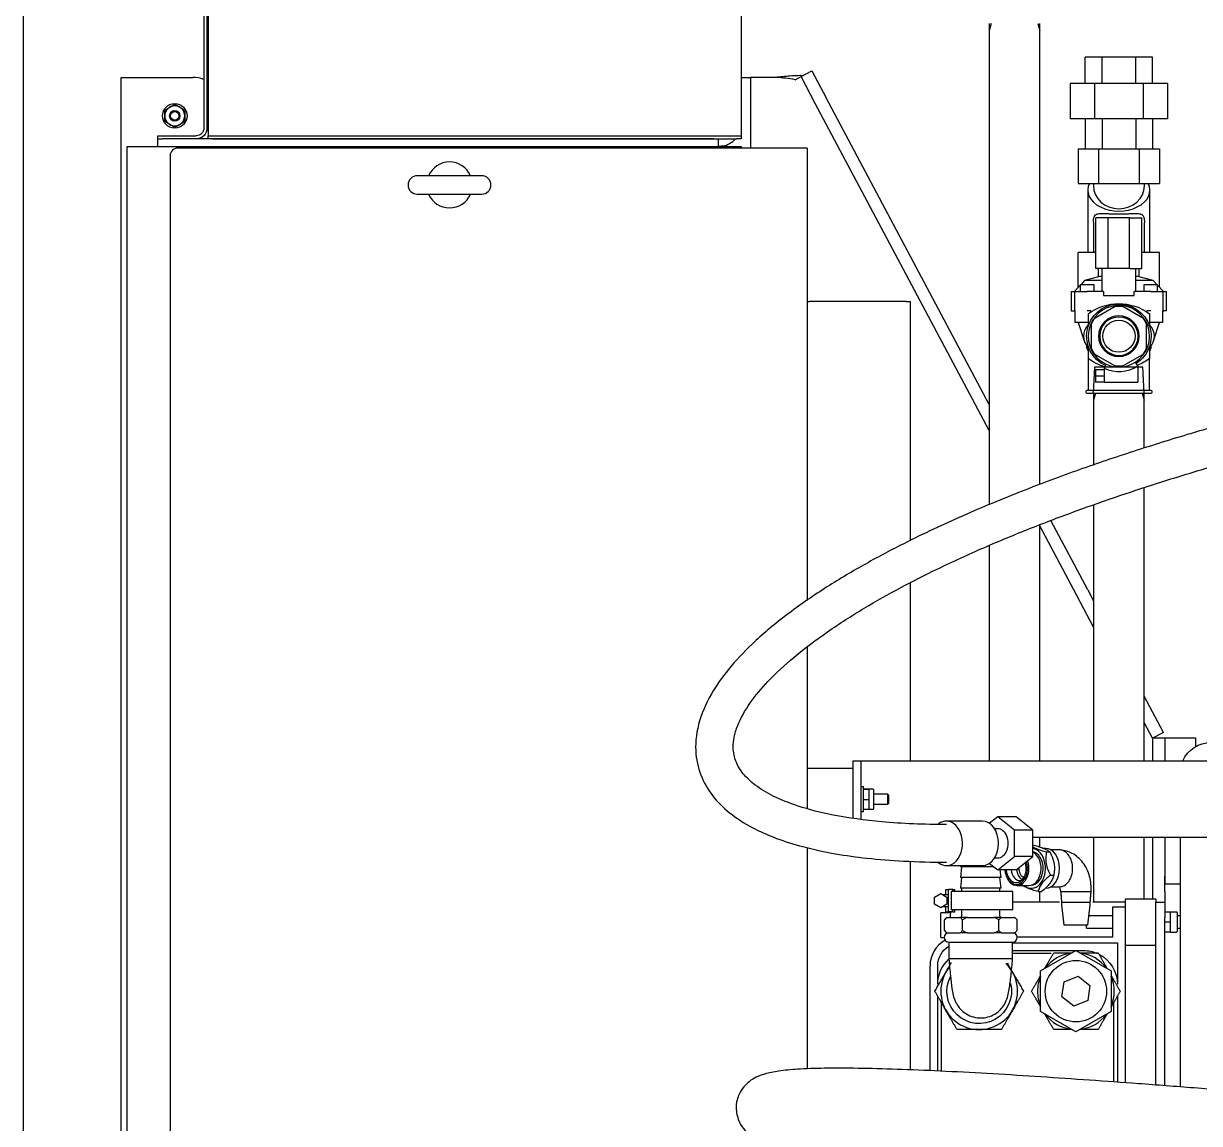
# Model space of a CAD drawing. Header units: millimetres. Extents: x 10462777 to 22643323, y 453826 to 1389191.
# Drawn here: x 11266019 to 11266761, y 578125 to 578819 of the extents above; entities that cross this region are included whole.
import ezdxf

# ---------------------------------------------------------------- set-up
doc = ezdxf.new("R2010")
doc.units = ezdxf.units.MM
doc.header["$LTSCALE"] = 200
doc.header["$MEASUREMENT"] = 0
doc.linetypes.add('CENTER', pattern=[2, 1.25, -0.25, 0.25, -0.25])
doc.linetypes.add('PHANTOM', pattern=[2.5, 1.25, -0.25, 0.25, -0.25, 0.25, -0.25])
doc.layers.add('1', color=1, linetype='CENTER')
doc.layers.add('11', color=6, linetype='PHANTOM')

msp = doc.modelspace()

# ---------------------------------------------------------------- linework, layer by layer
at = {"layer": '1', "color": 251, "linetype": 'Continuous'}
msp.add_line((11266018.88523, 576799.69805), (11266018.88523, 579232.32846), dxfattribs=at)
at = {"layer": '1', "color": 252, "linetype": 'Continuous'}
for p, q in [((11266132.67232, 578857.54817), (11266132.67232, 578752.96089)), ((11266134.60912, 578857.54817), (11266134.60912, 578752.96089)), ((11266135.29388, 578857.54817), (11266135.29388, 578752.96089)), ((11266471.61258, 578857.54817), (11266471.61258, 578752.96089)), ((11266628.0093, 578818.89842), (11266628.0093, 578515.37363)), ((11266629.31204, 578818.89839), (11266628.0093, 578814.38555)), ((11266658.66378, 578818.89839), (11266659.96652, 578814.38555)), ((11266659.96652, 578528.16333), (11266659.96652, 578818.89842)), ((11266509.33571, 578785.43885), (11266516.17644, 578789.07529)), ((11266516.17644, 578789.07529), (11266525.19531, 578772.10934)), ((11266080.37868, 577245.16094), (11266080.37868, 578784.91812)), ((11266080.37868, 578784.91812), (11266086.18908, 578784.91812)), ((11266086.18908, 578784.91812), (11266125.61822, 578784.91812)), ((11266135.29512, 578784.91812), (11266134.6143, 578784.91812)), ((11266471.61258, 578784.91812), (11266477.42298, 578784.91812)), ((11266493.16163, 578784.91812), (11266477.41998, 578784.91812)), ((11266477.42298, 578784.91812), (11266477.42298, 578740.3614)), ((11266505.57896, 578783.44181), (11266509.33571, 578785.43885)), ((11266518.35459, 578768.4729), (11266509.33571, 578785.43885)), ((11266628.00825, 578578.70182), (11266525.19531, 578772.10934)), ((11266628.00797, 578562.1974), (11266518.35459, 578768.4729)), ((11266135.29388, 578752.96089), (11266135.29388, 578748.11889)), ((11266471.61258, 578752.96089), (11266471.61258, 578748.11889)), ((11266103.62029, 578746.18209), (11266103.62029, 578748.11889)), ((11266103.62029, 578748.11889), (11266106.5255, 578748.11889)), ((11266103.62029, 578741.34009), (11266103.62029, 578746.18209)), ((11266103.62029, 578746.18209), (11266106.5255, 578746.18209)), ((11266106.5255, 578748.11889), (11266127.83031, 578748.11889)), ((11266454.18136, 578746.18209), (11266106.5255, 578746.18209)), ((11266135.29388, 578746.18209), (11266135.29388, 578748.11889)), ((11266135.29388, 578748.11889), (11266138.19908, 578748.11889)), ((11266138.19908, 578748.11889), (11266468.70737, 578748.11889)), ((11266138.19908, 578746.18209), (11266468.70737, 578746.18209)), ((11266457.08657, 578746.18209), (11266457.08657, 578741.34009)), ((11266468.70737, 578748.11889), (11266471.61258, 578748.11889)), ((11266471.61258, 578746.18209), (11266468.70737, 578746.18209)), ((11266471.61258, 578748.11889), (11266471.61258, 578746.18209)), ((11266111.3675, 578735.52968), (11266111.3675, 577294.54938)), ((11266508.4118, 578740.37168), (11266116.2095, 578740.37168)), ((11266513.25381, 578740.37168), (11266508.4118, 578740.37168)), ((11266513.25381, 578740.37168), (11266513.25381, 578455.04415)), ((11266513.25381, 578643.53161), (11266514.70641, 578643.53161)), ((11266575.70707, 578643.53161), (11266514.70641, 578643.53161)), ((11266575.70707, 578643.53161), (11266578.12807, 578643.53161)), ((11266578.12807, 578643.53161), (11266578.12807, 578492.7531)), ((11266693.86055, 578585.91709), (11266694.72333, 578602.3799)), ((11266694.72333, 578602.3799), (11266724.95499, 578602.3799)), ((11266725.81777, 578585.91709), (11266724.95499, 578602.3799)), ((11266693.86055, 578585.91709), (11266725.81777, 578585.91709)), ((11266693.86055, 578585.9065), (11266693.86055, 578540.5112)), ((11266695.16482, 578585.90648), (11266693.86055, 578581.38833)), ((11266724.51349, 578585.90648), (11266725.81777, 578581.38833)), ((11266725.81777, 578551.17723), (11266725.81777, 578585.9065)), ((11266725.81777, 578353.97074), (11266725.81777, 578526.26587)), ((11266693.86055, 578515.3986), (11266693.86055, 578353.97074)), ((11266690.14964, 578461.80396), (11266666.92458, 578505.49399)), ((11266683.30891, 578458.16752), (11266659.9653, 578502.08058)), ((11266659.96652, 578353.96241), (11266659.96652, 578502.84495)), ((11266628.0093, 578489.77684), (11266628.0093, 578353.96241)), ((11266578.12807, 578465.73096), (11266578.12807, 578353.97056)), ((11266690.14964, 578461.80396), (11266692.49464, 578457.39265)), ((11266685.65391, 578453.75621), (11266683.30891, 578458.16752)), ((11266693.86115, 578438.31708), (11266685.65391, 578453.75621)), ((11266693.86073, 578454.8228), (11266692.49464, 578457.39265)), ((11266513.25381, 578425.6682), (11266513.25381, 578323.98569)), ((11266737.98379, 578371.82029), (11266725.81757, 578394.70689)), ((11266731.14307, 578368.18385), (11266725.81728, 578378.2025)), ((11266737.98379, 578371.82029), (11266731.14307, 578368.18385)), ((11266731.14398, 578368.18021), (11266731.14398, 578353.97667)), ((11266738.89118, 578368.18021), (11266731.14398, 578368.18021)), ((11266738.89118, 578368.51112), (11266758.2592, 578368.51112)), ((11266738.89118, 578368.18018), (11266738.89118, 578368.51112)), ((11266738.89118, 578368.18021), (11266738.89118, 578353.97667)), ((11266738.89118, 578363.66912), (11266738.89118, 578353.97921)), ((11266758.2592, 578368.51112), (11266758.2592, 578363.66912)), ((11266758.2592, 578363.66912), (11266758.2592, 578363.01061)), ((11266542.30583, 578353.97979), (11266547.14783, 578353.97979)), ((11266542.30583, 578317.79639), (11266542.30583, 578353.97979)), ((11266547.14783, 578353.97979), (11266551.98984, 578353.97979)), ((11266547.14783, 578353.97979), (11266547.14783, 578317.13223)), ((11266551.98984, 578353.97979), (11266777.62482, 578353.97979)), ((11266777.62482, 578305.55975), (11266655.61028, 578305.55975)), ((11266659.96652, 578299.63665), (11266659.96652, 578305.55297)), ((11266693.86055, 578305.55675), (11266693.86055, 578264.89073)), ((11266725.81777, 578266.81694), (11266725.81777, 578305.55675)), ((11266731.14398, 578305.55844), (11266731.14398, 578266.82568)), ((11266738.89118, 578305.56054), (11266738.89118, 578281.35506)), ((11266738.89118, 578305.55844), (11266738.89118, 578276.51116)), ((11266748.57519, 578305.55696), (11266748.57519, 578148.37923)), ((11266513.25381, 578299.27907), (11266513.25381, 578159.72063)), ((11266578.12807, 578290.67531), (11266578.12807, 578159.11175)), ((11266738.89118, 578276.51305), (11266738.89118, 578281.35506)), ((11266738.89118, 578276.51305), (11266748.57519, 578276.51305)), ((11266738.89118, 578271.67105), (11266738.89118, 578276.51305)), ((11266659.96652, 578264.90435), (11266659.96652, 578271.51671)), ((11266738.89118, 578271.67105), (11266738.89118, 578264.88922)), ((11266672.33094, 578264.89224), (11266643.02036, 578264.89224)), ((11266713.7111, 578264.89224), (11266693.44967, 578264.89224)), ((11266733.08078, 578264.89224), (11266738.89118, 578264.89224)), ((11266733.08078, 578255.20824), (11266733.08078, 578264.89224)), ((11266738.89118, 578264.89224), (11266738.89118, 578255.20824)), ((11266733.08078, 578149.56637), (11266733.08078, 578255.20824)), ((11266738.89118, 578149.12419), (11266738.89118, 578255.20824)), ((11266660.45072, 578221.58445), (11266682.72394, 578234.4439)), ((11266682.72394, 578234.4439), (11266704.99716, 578221.58445)), ((11266660.45072, 578195.86555), (11266660.45072, 578221.58445)), ((11266704.99716, 578221.58445), (11266704.99716, 578195.86555)), ((11266682.72394, 578183.0061), (11266660.45072, 578195.86555)), ((11266704.99716, 578195.86555), (11266682.72394, 578183.0061))]:
    msp.add_line(p, q, dxfattribs=at)
at = {"layer": '1', "color": 60, "linetype": 'Continuous'}
for p, q in [((11266688.59312, 578781.14668), (11266688.59312, 578797.60949)), ((11266699.21614, 578797.60949), (11266688.59312, 578797.60949)), ((11266720.46218, 578797.60949), (11266699.21614, 578797.60949)), ((11266699.21614, 578781.14668), (11266699.21614, 578797.60949)), ((11266720.46218, 578781.14668), (11266720.46218, 578797.60949)), ((11266731.0852, 578797.60949), (11266720.46218, 578797.60949)), ((11266731.0852, 578781.14668), (11266731.0852, 578797.60949)), ((11266679.08831, 578781.14668), (11266679.08831, 578758.87346)), ((11266694.46373, 578781.14668), (11266679.08831, 578781.14668)), ((11266694.46373, 578781.14668), (11266694.46373, 578758.87346)), ((11266725.21459, 578781.14668), (11266694.46373, 578781.14668)), ((11266740.59001, 578781.14668), (11266725.21459, 578781.14668)), ((11266725.21459, 578781.14668), (11266725.21459, 578758.87346)), ((11266740.59001, 578781.14668), (11266740.59001, 578758.87346)), ((11266694.46373, 578758.87346), (11266679.08831, 578758.87346)), ((11266688.59312, 578758.87346), (11266688.59312, 578739.89281)), ((11266725.21459, 578758.87346), (11266694.46373, 578758.87346)), ((11266699.21614, 578758.87346), (11266699.21614, 578739.89281)), ((11266720.46218, 578758.87346), (11266720.46218, 578739.89281)), ((11266740.59001, 578758.87346), (11266725.21459, 578758.87346)), ((11266731.0852, 578758.87346), (11266731.0852, 578739.89281)), ((11266695.31315, 578664.35755), (11266695.31315, 578696.31477)), ((11266703.06035, 578696.31477), (11266695.31315, 578696.31477)), ((11266703.06035, 578664.35755), (11266703.06035, 578696.31477)), ((11266716.61796, 578696.31477), (11266703.06035, 578696.31477)), ((11266716.61796, 578696.31477), (11266724.36517, 578696.31477)), ((11266716.61796, 578664.35755), (11266716.61796, 578696.31477)), ((11266724.36517, 578664.35755), (11266724.36517, 578696.31477)), ((11266703.06035, 578664.35755), (11266695.31315, 578664.35755)), ((11266699.18675, 578664.35755), (11266699.18675, 578649.85575)), ((11266716.61796, 578664.35755), (11266703.06035, 578664.35755)), ((11266716.61796, 578664.35755), (11266724.36517, 578664.35755)), ((11266720.49157, 578649.85575), (11266720.49157, 578664.35755)), ((11266685.43186, 578653.87959), (11266681.75554, 578649.85575)), ((11266685.43187, 578654.21355), (11266685.43187, 578649.85575)), ((11266689.78968, 578654.21355), (11266685.43187, 578654.21355)), ((11266688.16376, 578656.86974), (11266685.73695, 578654.21352)), ((11266697.83099, 578659.29074), (11266688.16376, 578656.86974)), ((11266699.1853, 578656.86974), (11266688.16376, 578656.86974)), ((11266694.14748, 578654.21355), (11266689.78968, 578654.21355)), ((11266694.14748, 578649.85575), (11266694.14748, 578654.21355)), ((11266699.18621, 578659.29074), (11266697.83099, 578659.29074)), ((11266721.84733, 578659.29074), (11266720.49211, 578659.29074)), ((11266731.51456, 578656.86974), (11266720.49302, 578656.86974)), ((11266731.51456, 578656.86974), (11266721.84733, 578659.29074)), ((11266725.53084, 578654.21355), (11266725.53084, 578649.85575)), ((11266729.88864, 578654.21355), (11266725.53084, 578654.21355)), ((11266734.24644, 578654.21355), (11266729.88864, 578654.21355)), ((11266733.94137, 578654.21352), (11266731.51456, 578656.86974)), ((11266734.24644, 578649.85575), (11266734.24644, 578654.21355)), ((11266737.92278, 578649.85575), (11266734.24646, 578653.87959)), ((11266679.81874, 578649.85575), (11266679.81874, 578637.84758)), ((11266679.81874, 578649.85575), (11266682.04247, 578649.85575)), ((11266682.04247, 578637.84758), (11266682.04247, 578649.85575)), ((11266682.04247, 578649.85575), (11266689.78968, 578649.85575)), ((11266700.1189, 578649.85575), (11266689.78968, 578649.85575)), ((11266700.1189, 578649.85575), (11266700.1189, 578647.50738)), ((11266700.1189, 578647.50738), (11266719.55941, 578647.50738)), ((11266729.88864, 578649.85575), (11266719.55941, 578649.85575)), ((11266719.55941, 578647.50738), (11266719.55941, 578649.85575)), ((11266729.88864, 578649.85575), (11266737.63585, 578649.85575)), ((11266737.63585, 578649.85575), (11266737.63585, 578637.84758)), ((11266737.63585, 578649.85575), (11266739.85958, 578649.85575)), ((11266739.85958, 578637.84758), (11266739.85958, 578649.85575)), ((11266679.81874, 578637.84758), (11266682.04247, 578637.84758)), ((11266681.75554, 578637.84758), (11266682.04251, 578636.96118)), ((11266682.04247, 578637.84758), (11266682.04247, 578630.48773)), ((11266692.12953, 578637.84758), (11266689.78968, 578637.84758)), ((11266692.12953, 578637.84758), (11266692.12953, 578637.01885)), ((11266727.54879, 578637.01885), (11266727.54879, 578637.84758)), ((11266729.88864, 578637.84758), (11266727.54879, 578637.84758)), ((11266737.63581, 578636.96118), (11266737.92278, 578637.84758)), ((11266737.63585, 578630.48773), (11266737.63585, 578637.84758)), ((11266739.85958, 578637.84758), (11266737.63585, 578637.84758)), ((11266690.47114, 578630.48773), (11266682.04247, 578630.48773)), ((11266684.13832, 578630.48765), (11266687.90837, 578618.84271)), ((11266690.47114, 578635.85018), (11266690.47114, 578627.94851)), ((11266729.20717, 578635.85018), (11266729.20717, 578627.94851)), ((11266737.63585, 578630.48773), (11266729.20717, 578630.48773)), ((11266731.76995, 578618.84271), (11266735.54, 578630.48765)), ((11266690.47114, 578615.54733), (11266690.47114, 578607.64565)), ((11266729.20717, 578615.54733), (11266729.20717, 578607.64565)), ((11266690.52015, 578607.60832), (11266690.52015, 578588.49296)), ((11266729.15817, 578588.49296), (11266729.15817, 578607.60832)), ((11266688.91023, 578586.88304), (11266688.91023, 578586.56106)), ((11266730.12412, 578587.52701), (11266689.55419, 578587.52701)), ((11266689.55419, 578585.91709), (11266730.12412, 578585.91709)), ((11266730.76809, 578586.56106), (11266730.76809, 578586.88304)), ((11266609.93331, 578287.92638), (11266609.85178, 578287.16546)), ((11266610.57808, 578287.16546), (11266609.85178, 578280.38666)), ((11266630.93079, 578287.16546), (11266609.85178, 578287.16546)), ((11266635.5144, 578280.38666), (11266634.99923, 578285.19495)), ((11266610.57808, 578280.38666), (11266609.85178, 578273.60785)), ((11266635.5144, 578280.38666), (11266609.85178, 578280.38666)), ((11266635.5144, 578273.60785), (11266634.7881, 578280.38666)), ((11266635.5144, 578273.60785), (11266609.85178, 578273.60785)), ((11266610.57808, 578273.60785), (11266610.57808, 578271.67081)), ((11266634.7881, 578271.67081), (11266634.7881, 578273.60785)), ((11266610.57808, 578260.05045), (11266610.57808, 578256.17664)), ((11266634.7881, 578256.17664), (11266634.7881, 578260.05045)), ((11266601.13742, 578255.20824), (11266599.75973, 578253.83054)), ((11266599.75973, 578246.90192), (11266599.75973, 578253.83054)), ((11266601.30412, 578255.20824), (11266609.67702, 578255.20824)), ((11266614.3102, 578255.20824), (11266609.67702, 578255.20824)), ((11266611.22141, 578246.90192), (11266611.22141, 578253.83054)), ((11266614.3102, 578255.20824), (11266631.05599, 578255.20824)), ((11266635.68917, 578255.20824), (11266631.05599, 578255.20824)), ((11266634.14477, 578246.90192), (11266634.14477, 578253.83054)), ((11266635.68917, 578255.20824), (11266644.06206, 578255.20824)), ((11266645.60646, 578253.83054), (11266644.22876, 578255.20824)), ((11266645.60646, 578246.90192), (11266645.60646, 578253.83054)), ((11266599.75973, 578246.90192), (11266601.13742, 578245.52423)), ((11266601.30412, 578245.52423), (11266609.67702, 578245.52423)), ((11266603.93595, 578245.52423), (11266607.04662, 578245.52423)), ((11266614.3102, 578245.52423), (11266609.67702, 578245.52423)), ((11266614.3102, 578245.52423), (11266631.05599, 578245.52423)), ((11266614.88775, 578245.52423), (11266631.05455, 578245.52423)), ((11266635.68917, 578245.52423), (11266631.05599, 578245.52423)), ((11266635.68917, 578245.52423), (11266644.06206, 578245.52423)), ((11266638.31957, 578245.52423), (11266641.43023, 578245.52423)), ((11266644.22876, 578245.52423), (11266644.06206, 578245.52423)), ((11266644.22876, 578245.52423), (11266645.60646, 578246.90192)), ((11266602.58878, 578239.71382), (11266602.58878, 578228.65742)), ((11266602.58878, 578239.71382), (11266642.77741, 578239.71382)), ((11266642.77741, 578228.65742), (11266642.77741, 578239.71382)), ((11266642.77741, 578229.06142), (11266602.58882, 578229.06142))]:
    msp.add_line(p, q, dxfattribs=at)
at = {"layer": '1', "color": 11, "linetype": 'Continuous'}
for p, q in [((11266084.25228, 577288.73897), (11266084.25228, 578741.34009)), ((11266084.25228, 578741.34009), (11266471.61258, 578741.34009)), ((11266471.61258, 578741.34009), (11266471.61258, 578740.36412))]:
    msp.add_line(p, q, dxfattribs=at)
at = {"layer": '1', "color": 252, "linetype": 'Continuous'}
for centre, radius, start, end in [((11266125.61822, 578765.5501), 19.36801, 68.64047721, 90), ((11266125.61822, 578765.5501), 19.36801, 60.02860644, 62.34117863), ((11266457.08657, 578755.8661), 14.52601, 281.53695899, 318.19021507), ((11266116.2095, 578735.52968), 4.842, 90, 180), ((11266612.99909, 578255.20824), 9.68401, 157.97533044, 180)]:
    msp.add_arc(centre, radius, start, end, dxfattribs=at)
at = {"layer": '1', "color": 252, "linetype": 'Continuous', "extrusion": (0, 0, -1)}
for centre, radius, start, end in [((-11266127.83031, 578752.96089), 6.77881, 180, 270), ((-11266127.83031, 578752.96089), 4.842, 180, 270), ((-11266767.9432, 578346.23791), 19.36801, 23.56170488, 90)]:
    msp.add_arc(centre, radius, start, end, dxfattribs=at)
at = {"layer": '1', "color": 60, "linetype": 'Continuous', "extrusion": (0, 0, -1)}
for centre, radius, start, end in [((-11266709.83916, 578610.12711), 32.19932, 53.02232742, 126.97767258), ((-11266709.83916, 578633.36873), 32.19932, 285.75941702, 306.97767258), ((-11266709.83916, 578633.36873), 32.19932, 233.02232742, 248.43969979), ((-11266689.55419, 578588.49296), 0.96595, 180, 270), ((-11266730.12412, 578588.49296), 0.96595, 270, 0), ((-11266609.60968, 578256.17664), 0.9684, 180, 270), ((-11266635.7565, 578256.17664), 0.9684, 270, 0)]:
    msp.add_arc(centre, radius, start, end, dxfattribs=at)
at = {"layer": '1', "color": 60, "linetype": 'Continuous'}
for centre, radius, start, end in [((11266689.55419, 578586.88304), 0.64397, 90, 180), ((11266689.55419, 578586.56106), 0.64397, 180, 270), ((11266730.12412, 578586.88304), 0.64397, 0, 90), ((11266730.12412, 578586.56106), 0.64397, 270, 0), ((11266602.58878, 578242.61903), 2.9052, 90, 270), ((11266642.77741, 578242.61903), 2.9052, 270, 90)]:
    msp.add_arc(centre, radius, start, end, dxfattribs=at)
for start_param, end_param in [(2.615712001, 3.667473306), (5.757304654, 6.80906596)]:
    msp.add_ellipse((11266709.83916, 578621.73334), major_axis=(22.39382, 0), ratio=0.638062424, start_param=start_param, end_param=end_param, dxfattribs=at)
at = {"layer": '1', "color": 252, "linetype": 'Continuous'}
for points, knots in [([(11266510.41608, 578786.01316), (11266509.2269, 578786.05411), (11266507.94812, 578786.04742), (11266505.24962, 578785.95913), (11266503.82996, 578785.87756), (11266500.89356, 578785.66281), (11266499.37687, 578785.52966), (11266496.29397, 578785.23703), (11266494.72783, 578785.07758), (11266493.16163, 578784.91812)], [0, 0, 0, 0, 0.25, 0.25, 0.5, 0.5, 0.75, 0.75, 1, 1, 1, 1]), ([(11266505.57896, 578783.44181), (11266503.8338, 578783.8603), (11266501.85304, 578784.15356), (11266497.63481, 578784.6036), (11266495.39855, 578784.76104), (11266493.16163, 578784.91812)], [0, 0, 0, 0, 0.5, 0.5, 1, 1, 1, 1]), ([(11266459.99177, 578741.63357), (11266459.80309, 578741.59506), (11266459.61672, 578741.56092), (11266459.24862, 578741.50068), (11266459.06491, 578741.47435), (11266458.71376, 578741.43043), (11266458.54669, 578741.41278), (11266458.22981, 578741.38427), (11266458.0795, 578741.37343), (11266457.80986, 578741.35748), (11266457.68866, 578741.35217), (11266457.47439, 578741.34487), (11266457.38362, 578741.34294), (11266457.23739, 578741.34068), (11266457.18098, 578741.34034), (11266457.10553, 578741.34005), (11266457.08646, 578741.34009), (11266457.08661, 578741.34009)], [0, 0, 0, 0, 0.125, 0.125, 0.25, 0.25, 0.375, 0.375, 0.5, 0.5, 0.625, 0.625, 0.75, 0.75, 0.875, 0.875, 1, 1, 1, 1])]:
    msp.add_open_spline(points, degree=3, knots=knots, dxfattribs=at)
at = {"layer": '1', "color": 60, "linetype": 'Continuous'}
for points in [[(11266601.30412, 578255.20824), (11266600.77479, 578254.79683), (11266600.26132, 578254.33214), (11266599.75973, 578253.83054)], [(11266611.22141, 578253.83054), (11266610.71633, 578254.33562), (11266610.20257, 578254.79977), (11266609.67702, 578255.20824)], [(11266614.3102, 578255.20824), (11266613.25761, 578254.79919), (11266612.23029, 578254.33498), (11266611.22141, 578253.83054)], [(11266635.68917, 578255.20824), (11266635.15984, 578254.79683), (11266634.64637, 578254.33214), (11266634.14477, 578253.83054)], [(11266645.60646, 578253.83054), (11266645.10137, 578254.33562), (11266644.58761, 578254.79977), (11266644.06206, 578255.20824)], [(11266599.75973, 578246.90192), (11266600.26481, 578246.39684), (11266600.77857, 578245.9327), (11266601.30412, 578245.52423)], [(11266609.67702, 578245.52423), (11266610.20635, 578245.93563), (11266610.71982, 578246.40033), (11266611.22141, 578246.90192)], [(11266631.05599, 578245.52423), (11266632.10858, 578245.93328), (11266633.13589, 578246.39748), (11266634.14477, 578246.90192)], [(11266634.14477, 578246.90192), (11266634.64986, 578246.39684), (11266635.16362, 578245.9327), (11266635.68917, 578245.52423)], [(11266644.06206, 578245.52423), (11266644.59139, 578245.93563), (11266645.10486, 578246.40033), (11266645.60646, 578246.90192)]]:
    msp.add_open_spline(points, degree=3, dxfattribs=at)
for points, knots in [([(11266634.14477, 578253.83054), (11266633.64087, 578254.08249), (11266633.12976, 578254.32556), (11266632.09896, 578254.78674), (11266631.57969, 578255.00472), (11266631.05599, 578255.20824)], [0, 0, 0, 0, 0.5, 0.5, 1, 1, 1, 1]), ([(11266611.22141, 578246.90192), (11266611.72531, 578246.64997), (11266612.23643, 578246.40691), (11266613.26723, 578245.94573), (11266613.7865, 578245.72774), (11266614.3102, 578245.52423)], [0, 0, 0, 0, 0.5, 0.5, 1, 1, 1, 1]), ([(11266602.58878, 578229.06142), (11266602.74706, 578227.21979), (11266603.06579, 578223.65656), (11266603.66375, 578217.12713), (11266604.51406, 578209.93149), (11266605.6246, 578203.73657), (11266609.00254, 578198.10359), (11266612.51109, 578194.81933), (11266616.89099, 578192.64375), (11266621.57528, 578191.73211), (11266626.19836, 578192.03388), (11266630.58369, 578193.55072), (11266634.36427, 578196.16873), (11266636.96557, 578199.15572), (11266639.55404, 578203.91522), (11266640.7044, 578209.49845), (11266641.68959, 578217.16894), (11266642.31096, 578223.80866), (11266642.62618, 578227.29548), (11266642.77741, 578229.06142)], [0, 0, 0, 0, 0.054338056, 0.107070913, 0.197948464, 0.303521507, 0.346695706, 0.394437987, 0.444355046, 0.490667808, 0.53498155, 0.580982331, 0.626866101, 0.671656533, 0.696126811, 0.800133725, 0.895257611, 0.947494479, 1, 1, 1, 1])]:
    msp.add_open_spline(points, degree=3, knots=knots, dxfattribs=at)
at = {"layer": '11', "color": 60, "linetype": 'Continuous'}
for p, q in [((11266107.9781, 578764.34229), (11266111.1254, 578766.15939)), ((11266107.9781, 578760.7081), (11266107.9781, 578764.34229)), ((11266111.1254, 578766.15939), (11266114.2727, 578767.97648)), ((11266114.2727, 578767.97648), (11266117.42001, 578766.15939)), ((11266117.42001, 578766.15939), (11266120.56731, 578764.34229)), ((11266120.56731, 578764.34229), (11266120.56731, 578760.7081)), ((11266107.9781, 578757.07391), (11266107.9781, 578760.7081)), ((11266111.1254, 578755.25681), (11266107.9781, 578757.07391)), ((11266120.56731, 578757.07391), (11266117.42001, 578755.25681)), ((11266120.56731, 578760.7081), (11266120.56731, 578757.07391)), ((11266114.2727, 578753.43972), (11266111.1254, 578755.25681)), ((11266117.42001, 578755.25681), (11266114.2727, 578753.43972)), ((11266684.12026, 578739.89281), (11266684.12026, 578718.10379)), ((11266684.12026, 578739.89281), (11266696.97971, 578739.89281)), ((11266696.97971, 578739.89281), (11266696.97971, 578718.10379)), ((11266696.97971, 578739.89281), (11266722.69861, 578739.89281)), ((11266722.69861, 578739.89281), (11266722.69861, 578718.10379)), ((11266722.69861, 578739.89281), (11266735.55806, 578739.89281)), ((11266735.55806, 578739.89281), (11266735.55806, 578718.10379)), ((11266307.95285, 578722.94047), (11266267.28002, 578722.94047)), ((11266684.12026, 578718.10379), (11266696.97971, 578718.10379)), ((11266690.26367, 578713.77114), (11266690.26367, 578674.52605)), ((11266693.73998, 578718.10379), (11266693.73998, 578716.61792)), ((11266696.97971, 578718.10379), (11266722.69861, 578718.10379)), ((11266722.69861, 578718.10379), (11266735.55806, 578718.10379)), ((11266725.93834, 578716.61792), (11266725.93834, 578718.10379)), ((11266729.41465, 578674.52605), (11266729.41465, 578713.77114)), ((11266267.28002, 578711.31966), (11266307.95285, 578711.31966)), ((11266693.73998, 578693.61687), (11266693.73998, 578674.52576)), ((11266725.93834, 578674.52576), (11266725.93834, 578693.33491)), ((11266684.12026, 578652.73674), (11266684.12026, 578674.52576)), ((11266695.31301, 578674.52576), (11266684.12026, 578674.52576)), ((11266735.55806, 578674.52576), (11266724.36531, 578674.52576)), ((11266735.55806, 578652.73674), (11266735.55806, 578674.52576)), ((11266696.97971, 578659.07769), (11266696.97971, 578664.35744)), ((11266722.69861, 578659.07769), (11266722.69861, 578664.35744)), ((11266684.3879, 578652.73674), (11266684.12026, 578652.73674)), ((11266735.55806, 578652.73674), (11266735.29042, 578652.73674)), ((11266707.4135, 578640.47529), (11266694.83361, 578633.21229)), ((11266724.84471, 578633.21229), (11266712.26482, 578640.47529)), ((11266692.40795, 578629.01092), (11266692.40795, 578614.48491)), ((11266727.27037, 578614.48491), (11266727.27037, 578629.01092)), ((11266689.50274, 578615.75081), (11266689.50274, 578614.93011)), ((11266730.17558, 578614.93011), (11266730.17558, 578615.75081)), ((11266694.83361, 578610.28355), (11266707.4135, 578603.02054)), ((11266712.26482, 578603.02054), (11266724.84471, 578610.28355)), ((11266700.5183, 578600.4431), (11266695.1921, 578600.4431)), ((11266695.1921, 578600.4431), (11266695.1921, 578596.5695)), ((11266701.73407, 578604.15737), (11266700.5183, 578601.51878)), ((11266700.5183, 578601.51878), (11266700.5183, 578597.60743)), ((11266721.82312, 578602.97344), (11266720.25999, 578605.42229)), ((11266721.82312, 578602.97344), (11266721.82312, 578596.5695)), ((11266700.5183, 578596.5695), (11266695.1921, 578596.5695)), ((11266695.1921, 578596.5695), (11266695.1921, 578592.69589)), ((11266700.5183, 578592.69589), (11266695.1921, 578592.69589)), ((11266700.5183, 578597.60743), (11266700.5183, 578596.5695)), ((11266700.5183, 578596.5695), (11266700.5183, 578594.6327)), ((11266700.5183, 578594.6327), (11266700.5183, 578592.69589)), ((11266700.5183, 578592.69589), (11266721.82312, 578592.69589)), ((11266721.82312, 578596.5695), (11266721.82312, 578592.69589)), ((11266542.30583, 578349.13778), (11266513.25381, 578349.13778)), ((11266548.69728, 578337.51698), (11266547.14783, 578337.51698)), ((11266548.69728, 578334.00706), (11266548.69728, 578337.51698)), ((11266552.28036, 578336.21102), (11266548.69728, 578336.21102)), ((11266552.28036, 578335.90669), (11266548.69728, 578335.90669)), ((11266548.69728, 578322.02256), (11266548.69728, 578334.00706)), ((11266552.28036, 578336.05885), (11266552.28036, 578336.21102)), ((11266554.79578, 578336.06437), (11266552.28036, 578336.06437)), ((11266552.28036, 578335.90669), (11266552.28036, 578336.05885)), ((11266552.28036, 578332.68607), (11266552.28036, 578335.90669)), ((11266555.24366, 578324.5884), (11266555.24366, 578335.61649)), ((11266552.28036, 578329.46544), (11266548.69728, 578329.46544)), ((11266552.28036, 578329.46544), (11266552.28036, 578332.68607)), ((11266552.28036, 578326.39698), (11266552.28036, 578329.46544)), ((11266552.28036, 578323.32852), (11266552.28036, 578326.39698)), ((11266564.09485, 578332.90081), (11266555.2434, 578332.90081)), ((11266555.2434, 578326.63873), (11266564.09485, 578326.63873)), ((11266564.57905, 578332.41661), (11266564.09485, 578332.90081)), ((11266564.09485, 578326.63873), (11266564.09485, 578332.90081)), ((11266564.09485, 578326.63873), (11266564.57905, 578327.12293)), ((11266564.57905, 578332.41661), (11266564.57905, 578327.12293)), ((11266547.14783, 578322.02256), (11266548.69728, 578322.02256)), ((11266552.28036, 578323.32852), (11266548.69728, 578323.32852)), ((11266552.28036, 578323.47517), (11266554.79578, 578323.47517)), ((11266555.24366, 578323.92305), (11266555.24366, 578324.5884)), ((11266633.4038, 578318.74135), (11266628.19077, 578314.58867)), ((11266645.08008, 578318.74135), (11266633.4038, 578318.74135)), ((11266643.93187, 578310.35475), (11266633.4038, 578318.74135)), ((11266655.60815, 578310.35475), (11266645.08008, 578318.74135)), ((11266623.72917, 578316.00997), (11266601.04383, 578316.00997)), ((11266633.4038, 578311.16796), (11266631.41778, 578311.16796)), ((11266655.60815, 578310.35475), (11266643.93187, 578310.35475)), ((11266643.93187, 578293.58156), (11266643.93187, 578310.35475)), ((11266655.60815, 578293.58156), (11266655.60815, 578310.35475)), ((11266655.60812, 578300.89111), (11266656.04478, 578300.89111)), ((11266663.55058, 578298.78627), (11266662.36202, 578298.78627)), ((11266663.55058, 578298.78627), (11266663.55048, 578298.78627)), ((11266664.19614, 578296.54038), (11266666.26624, 578296.54038)), ((11266672.64012, 578297.79608), (11266667.01121, 578297.79608)), ((11266628.19077, 578289.34764), (11266633.4038, 578285.19496)), ((11266631.41778, 578292.76835), (11266633.4038, 578292.76835)), ((11266633.4038, 578285.19496), (11266643.93187, 578293.58156)), ((11266655.60815, 578293.58156), (11266643.93187, 578293.58156)), ((11266645.08008, 578285.19496), (11266655.60815, 578293.58156)), ((11266601.04383, 578287.92635), (11266623.72917, 578287.92635)), ((11266645.08008, 578285.19496), (11266633.4038, 578285.19496)), ((11266666.64261, 578281.84633), (11266668.7127, 578281.84633)), ((11266645.51721, 578275.46733), (11266653.21066, 578275.46733)), ((11266653.21001, 578275.46733), (11266653.21066, 578275.46733)), ((11266667.01121, 578274.59804), (11266672.64012, 578274.59804)), ((11266593.63107, 578268.09707), (11266597.50467, 578270.3335)), ((11266593.63107, 578263.62422), (11266593.63107, 578268.09707)), ((11266597.50467, 578270.3335), (11266601.37828, 578268.09707)), ((11266598.5426, 578269.73425), (11266602.45396, 578269.73425)), ((11266600.40988, 578272.88155), (11266600.40988, 578269.73425)), ((11266600.40988, 578272.88155), (11266602.45396, 578272.88155)), ((11266601.37828, 578268.09707), (11266601.37828, 578263.62422)), ((11266602.45396, 578269.73425), (11266602.45396, 578272.88155)), ((11266605.09254, 578272.88155), (11266602.45396, 578272.88155)), ((11266602.45396, 578261.98704), (11266602.45396, 578269.73425)), ((11266604.21301, 578260.05024), (11266604.21301, 578271.67105)), ((11266643.01951, 578271.67105), (11266604.21301, 578271.67105)), ((11266605.09243, 578272.88155), (11266606.35746, 578272.88155)), ((11266605.09254, 578271.67105), (11266605.09254, 578272.88155)), ((11266606.35746, 578271.67105), (11266606.35746, 578272.88155)), ((11266643.01951, 578260.05024), (11266643.01951, 578271.67105)), ((11266658.86761, 578271.50301), (11266660.93771, 578271.50301)), ((11266597.50467, 578261.38779), (11266593.63107, 578263.62422)), ((11266601.37828, 578263.62422), (11266597.50467, 578261.38779)), ((11266602.45396, 578261.98704), (11266598.5426, 578261.98704)), ((11266600.40988, 578261.98704), (11266600.40988, 578258.83974)), ((11266602.45396, 578258.83974), (11266602.45396, 578261.98704)), ((11266643.01951, 578260.05024), (11266604.21301, 578260.05024)), ((11266605.09254, 578258.83974), (11266605.09254, 578260.05024)), ((11266606.35746, 578258.83974), (11266606.35746, 578260.05024)), ((11266673.70237, 578264.88159), (11266673.70237, 578263.26533)), ((11266673.70237, 578263.26533), (11266675.1356, 578250.36623)), ((11266690.31228, 578250.36623), (11266691.74551, 578263.26533)), ((11266691.74551, 578263.26533), (11266691.74551, 578264.88159)), ((11266603.761, 578258.11344), (11266597.50467, 578258.11344)), ((11266603.761, 578258.11344), (11266597.50467, 578258.11344)), ((11266597.50467, 578242.61903), (11266597.50467, 578258.11344)), ((11266597.50467, 578242.61903), (11266597.50467, 578258.11344)), ((11266600.40988, 578258.83974), (11266602.45396, 578258.83974)), ((11266605.09254, 578258.83974), (11266602.45396, 578258.83974)), ((11266605.09243, 578258.83974), (11266606.35746, 578258.83974)), ((11266742.47426, 578258.59764), (11266738.89118, 578258.59764)), ((11266742.47426, 578252.30303), (11266738.89118, 578252.30303)), ((11266746.1905, 578258.59764), (11266742.47426, 578258.59764)), ((11266742.47426, 578255.45034), (11266742.47426, 578258.59764)), ((11266742.47426, 578252.30303), (11266742.47426, 578255.45034)), ((11266742.47426, 578249.15573), (11266742.47426, 578252.30303)), ((11266746.63839, 578258.14975), (11266746.63839, 578246.45631)), ((11266690.31228, 578250.36623), (11266675.1356, 578250.36623)), ((11266742.47426, 578246.00843), (11266738.89118, 578246.00843)), ((11266742.47426, 578246.00843), (11266742.47426, 578249.15573)), ((11266742.47426, 578246.00843), (11266746.1905, 578246.00843)), ((11266597.50467, 578242.61903), (11266599.68373, 578242.61903)), ((11266597.50467, 578242.61903), (11266599.68357, 578242.61903)), ((11266673.90694, 578205.17507), (11266675.24111, 578214.58578)), ((11266675.24111, 578214.58578), (11266684.05811, 578218.13571)), ((11266684.05811, 578218.13571), (11266691.54093, 578212.27493)), ((11266691.54093, 578212.27493), (11266690.20677, 578202.86422)), ((11266681.38977, 578199.31429), (11266673.90694, 578205.17507)), ((11266690.20677, 578202.86422), (11266681.38977, 578199.31429))]:
    msp.add_line(p, q, dxfattribs=at)
at = {"layer": '11', "color": 252, "linetype": 'Continuous'}
for p, q in [((11266733.08078, 578266.82904), (11266713.71276, 578266.82904)), ((11266713.71276, 578266.82904), (11266713.71276, 578261.98704)), ((11266733.08078, 578266.82904), (11266733.08078, 578264.89171)), ((11266705.96556, 578243.10323), (11266705.96556, 578261.98704)), ((11266705.96556, 578261.98704), (11266713.71276, 578261.98704)), ((11266713.71276, 578261.98704), (11266713.71276, 578252.30303)), ((11266705.96556, 578256.17664), (11266690.9579, 578256.17664)), ((11266713.71276, 578252.30303), (11266713.71276, 578150.98215)), ((11266748.57519, 578256.17664), (11266746.63839, 578256.17664)), ((11266689.50274, 578248.42943), (11266689.50274, 578250.36601)), ((11266689.50274, 578248.42943), (11266705.96556, 578248.42943)), ((11266746.63839, 578248.42943), (11266748.57519, 578248.42943)), ((11266642.77823, 578239.22962), (11266708.87076, 578239.22962)), ((11266645.64327, 578243.10323), (11266705.96556, 578243.10323)), ((11266708.87076, 578239.22962), (11266708.87076, 578213.08196)), ((11266713.71276, 578237.77702), (11266733.08078, 578237.77702)), ((11266642.77845, 578234.38762), (11266682.62625, 578234.38762)), ((11266642.77845, 578232.69292), (11266667.04612, 578232.69292)), ((11266682.82066, 578234.38762), (11266687.56594, 578234.38762)), ((11266590.72587, 578158.58154), (11266590.72587, 578224.70361)), ((11266595.56787, 578213.08002), (11266595.56787, 578224.70361)), ((11266595.56787, 578158.37426), (11266595.56787, 578205.58561)), ((11266597.98887, 578158.27009), (11266597.98887, 578201.39414)), ((11266706.44976, 578201.39414), (11266706.44976, 578151.49163)), ((11266708.87076, 578205.58561), (11266708.87076, 578151.32197))]:
    msp.add_line(p, q, dxfattribs=at)
at = {"layer": '11', "color": 60, "linetype": 'Continuous'}
for centre, radius in [((11266114.2727, 578760.7081), 7.74721), ((11266114.2727, 578760.7081), 3.2184), ((11266114.2727, 578760.7081), 2.64684), ((11266709.83916, 578621.74792), 10.16821), ((11266682.72394, 578208.725), 19.36801)]:
    msp.add_circle(centre, radius, dxfattribs=at)
at = {"layer": '11', "color": 60, "linetype": 'Continuous', "extrusion": (0, 0, -1)}
for centre, radius in [((-11266114.2727, 578760.7081), 6.2946), ((-11266114.2727, 578760.7081), 3.13104), ((-11266709.83916, 578621.74792), 12.83131), ((-11266709.83916, 578621.74792), 12.10501)]:
    msp.add_circle(centre, radius, dxfattribs=at)
at = {"layer": '11', "color": 60, "linetype": 'Continuous'}
for centre, radius, start, end in [((11266287.61644, 578717.13007), 14.47571, 23.6699858, 156.33559318), ((11266267.28002, 578717.13007), 5.8104, 90, 270), ((11266307.95285, 578717.13007), 5.8104, 270, 90), ((11266287.61644, 578717.13007), 14.47571, 203.66436982, 336.3299772), ((11266709.83916, 578621.74792), 19.36801, 302.55054902, 245.26144899), ((11266709.83916, 578621.74792), 22.27322, 245.26144899, 302.55054902), ((11266709.83916, 578621.74792), 19.36801, 245.26144899, 302.55054902), ((11266554.79578, 578335.61649), 0.44789, 0, 90), ((11266554.79578, 578323.92305), 0.44789, 270, 0), ((11266746.1905, 578258.14975), 0.44789, 0, 90), ((11266746.1905, 578246.45631), 0.44789, 270, 0)]:
    msp.add_arc(centre, radius, start, end, dxfattribs=at)
at = {"layer": '11', "color": 60, "linetype": 'Continuous', "extrusion": (0, 0, -1)}
for radius, start, end in [(20.33642, 294.73855101, 237.44945098), (18.88381, 82.61986492, 97.38013508), (18.88381, 22.61986491, 37.38013503), (18.88381, 142.61986497, 157.38013509), (21.44883, 334.55351723, 341.46622187), (21.44883, 198.53377813, 205.44648277), (18.88381, 322.61986497, 337.38013509), (18.88381, 202.61986491, 217.38013503), (18.88381, 262.61986492, 277.38013508)]:
    msp.add_arc((-11266709.83916, 578621.74792), radius, start, end, dxfattribs=at)
at = {"layer": '11', "color": 252, "linetype": 'Continuous'}
for centre, radius, start, end in [((11266609.12548, 578224.70361), 18.39961, 118.70015014, 180), ((11266682.72394, 578208.725), 24.21002, 96.9299891, 143.07749963), ((11266682.72394, 578208.725), 24.21002, 36.92812995, 83.07564048), ((11266621.71469, 578208.725), 24.21002, 180, 46.05749571), ((11266621.71469, 578208.725), 24.21002, 140.65313183, 180), ((11266682.72394, 578208.725), 24.21002, 156.92625619, 180), ((11266682.72394, 578208.725), 24.21002, 336.92063286, 23.07937335), ((11266682.72394, 578208.725), 24.21002, 180, 203.07374381), ((11266682.72394, 578208.725), 24.21002, 216.92250657, 263.07001703), ((11266682.72394, 578208.725), 24.21002, 276.92436576, 323.07187625)]:
    msp.add_arc(centre, radius, start, end, dxfattribs=at)
at = {"layer": '11', "color": 252, "linetype": 'Continuous', "extrusion": (0, 0, -1)}
for centre, radius, start, end in [((-11266610.09388, 578224.70361), 14.52601, 0, 58.89093222), ((-11266687.56594, 578213.0828), 21.30482, 90, 113.97797117), ((-11266687.56594, 578213.0828), 21.30482, 118.19530305, 180), ((-11266616.87269, 578213.0828), 21.30482, 0, 47.8968756), ((-11266621.71469, 578208.725), 20.38484, 165.97687306, 26.84249476)]:
    msp.add_arc(centre, radius, start, end, dxfattribs=at)
at = {"layer": '11', "color": 60, "linetype": 'Continuous'}
for centre, major_axis, ratio, start_param, end_param in [((11266709.83916, 578713.77114), (-19.57549, 0), 0.669130606, 5.946062424, 9.761900844), ((11266709.83916, 578716.61792), (16.09918, 0), 0.900404044, 3.141618338, 6.283159588), ((11266601.04383, 578301.96816), (0, 14.04181), 0.724773359, 2.581308857, 6.283185307), ((11266601.04383, 578301.96816), (0, 14.04181), 0.724773359, 0, 0.502065741), ((11266623.72917, 578301.96816), (0, 14.04181), 0.724773359, 3.141592685, 6.283185307), ((11266633.4038, 578301.96816), (0, 9.19981), 0.724773359, 3.141592635, 6.283185307), ((11266654.64867, 578286.19706), (0, 12.58921), 0.707106781, 2.591235733, 6.175105274), ((11266653.21066, 578286.19706), (0, -10.72973), 0.707106781, 1.278443043, 2.820081331), ((11266654.64867, 578286.19706), (0, -10.48763), 0.707106781, 1.278443398, 3.011817175), ((11266663.55058, 578286.19706), (0, 12.58921), 0.707106781, 3.141603631, 6.283185307), ((11266645.06199, 578286.19706), (0, 8.9456), 0.707106781, 4.420036258, 5.126207644), ((11266645.06199, 578286.19706), (0, -10.08595), 0.707106781, 1.278442905, 1.995805732), ((11266645.51721, 578286.19706), (0, 10.72973), 0.707106781, 4.420036023, 5.172251199), ((11266645.51721, 578286.19706), (0, 10.72973), 0.707106781, 1.664368041, 4.420036023), ((11266645.06199, 578286.19706), (0, -10.08595), 0.707106781, 4.811753102, 6.283185307), ((11266645.06199, 578286.19706), (0, 8.9456), 0.707106781, 1.683119247, 4.420035153), ((11266647.39018, 578286.19706), (0, -7.74721), 0.707106781, 4.841991389, 6.283185307), ((11266645.06199, 578286.19706), (0, -10.08595), 0.707106781, 0, 1.278442891), ((11266650.88247, 578286.19706), (0, 7.74721), 0.707106781, 1.664564098, 2.757936618), ((11266650.88248, 578286.19706), (0, -5.8104), 0.707106781, 4.651532422, 6.056413981), ((11266653.21066, 578286.19706), (0, -10.72973), 0.707106781, 0, 1.278442774), ((11266654.64867, 578286.19706), (0, -10.48763), 0.707106781, 0.023376344, 1.278442455), ((11266647.39018, 578286.19706), (0, -7.74721), 0.707106781, 0, 0.180455768)]:
    msp.add_ellipse(centre, major_axis=major_axis, ratio=ratio, start_param=start_param, end_param=end_param, dxfattribs=at)
for points, knots in [([(11266693.73998, 578693.61734), (11266693.73998, 578693.74278), (11266693.74118, 578693.86712), (11266693.75122, 578694.36877), (11266693.77076, 578694.7337), (11266693.8392, 578695.43103), (11266693.88809, 578695.7634), (11266694.02298, 578696.38981), (11266694.1099, 578696.68533), (11266694.43176, 578697.48362), (11266694.72797, 578697.90409), (11266695.32884, 578698.38214), (11266695.55663, 578698.5164), (11266696.05362, 578698.73457), (11266696.32416, 578698.81998), (11266696.90979, 578698.95464), (11266697.22602, 578699.00399), (11266697.89922, 578699.07525), (11266698.25324, 578699.09702), (11266698.9954, 578699.12206), (11266699.38353, 578699.1253), (11266700.19411, 578699.11994), (11266700.61867, 578699.11125), (11266701.92384, 578699.07562), (11266702.83788, 578699.03984), (11266704.27443, 578698.98917), (11266704.7657, 578698.97259), (11266705.76476, 578698.94258), (11266706.26762, 578698.92929), (11266707.78592, 578698.89659), (11266708.81099, 578698.88451), (11266710.36834, 578698.88462), (11266710.8917, 578698.8877), (11266711.92238, 578698.89945), (11266712.43252, 578698.90812), (11266713.44259, 578698.93009), (11266713.94253, 578698.94339), (11266714.93215, 578698.97323), (11266715.42343, 578698.98983), (11266716.87064, 578699.04095), (11266717.7831, 578699.07658), (11266719.0763, 578699.11161), (11266719.49469, 578699.12011), (11266720.30559, 578699.12526), (11266720.69831, 578699.1218), (11266721.80965, 578699.08351), (11266722.47184, 578699.02227), (11266723.2018, 578698.85516), (11266723.34287, 578698.8171), (11266723.61502, 578698.73014), (11266723.74658, 578698.681), (11266724.12215, 578698.51632), (11266724.34644, 578698.38406), (11266724.74653, 578698.06675), (11266724.92232, 578697.88168), (11266725.15221, 578697.55943), (11266725.22344, 578697.44408), (11266725.3535, 578697.20103), (11266725.41245, 578697.07329), (11266725.57281, 578696.67206), (11266725.65781, 578696.3805), (11266725.79191, 578695.75339), (11266725.84115, 578695.41609), (11266725.92421, 578694.55536), (11266725.94237, 578694.01883), (11266725.93792, 578693.46136)], [0, 0, 0, 0, 0.00934757, 0.00934757, 0.038109651, 0.038109651, 0.066871731, 0.066871731, 0.095633812, 0.095633812, 0.153157973, 0.153157973, 0.181920054, 0.181920054, 0.210682134, 0.210682134, 0.239444215, 0.239444215, 0.268206295, 0.268206295, 0.296968376, 0.296968376, 0.325730456, 0.325730456, 0.383254617, 0.383254617, 0.412016698, 0.412016698, 0.440778778, 0.440778778, 0.49830294, 0.49830294, 0.52706502, 0.52706502, 0.555827101, 0.555827101, 0.584589181, 0.584589181, 0.613351262, 0.613351262, 0.670875423, 0.670875423, 0.699637503, 0.699637503, 0.728399584, 0.728399584, 0.785923745, 0.785923745, 0.800304785, 0.800304785, 0.814685826, 0.814685826, 0.843447906, 0.843447906, 0.872209987, 0.872209987, 0.886591027, 0.886591027, 0.900972067, 0.900972067, 0.929734148, 0.929734148, 0.958496228, 0.958496228, 1, 1, 1, 1]), ([(11266655.47311, 578299.80601), (11266656.06504, 578299.45104), (11266656.7794, 578299.08867), (11266657.87784, 578298.621), (11266658.11211, 578298.52511), (11266658.59238, 578298.33563), (11266658.83936, 578298.24162), (11266659.59939, 578297.96165), (11266660.13158, 578297.77775), (11266661.23874, 578297.41453), (11266661.81562, 578297.23464), (11266662.99531, 578296.88117), (11266663.59288, 578296.70907), (11266664.19614, 578296.54038)], [0, 0, 0, 0, 0.327179596, 0.327179596, 0.411282146, 0.411282146, 0.495384697, 0.495384697, 0.663589798, 0.663589798, 0.831794899, 0.831794899, 1, 1, 1, 1]), ([(11266656.04478, 578300.89111), (11266656.64655, 578300.72283), (11266657.24215, 578300.55131), (11266658.41665, 578300.19949), (11266658.99796, 578300.01831), (11266660.66503, 578299.47148), (11266661.68459, 578299.09916), (11266662.80825, 578298.621), (11266663.02455, 578298.52511), (11266663.43461, 578298.33563), (11266663.62935, 578298.24162), (11266664.1848, 578297.96165), (11266664.51673, 578297.77775), (11266665.11622, 578297.41453), (11266665.38463, 578297.23464), (11266665.86579, 578296.88117), (11266666.07686, 578296.70907), (11266666.26624, 578296.54038)], [0, 0, 0, 0, 0.125, 0.125, 0.25, 0.25, 0.5, 0.5, 0.5625, 0.5625, 0.625, 0.625, 0.75, 0.75, 0.875, 0.875, 1, 1, 1, 1]), ([(11266664.19614, 578296.54038), (11266663.97028, 578295.39229), (11266663.81118, 578294.21831), (11266663.73491, 578292.39436), (11266663.73684, 578291.77576), (11266663.80812, 578290.51242), (11266663.879, 578289.86178), (11266664.19638, 578287.93765), (11266664.54741, 578286.6768), (11266665.47323, 578284.19025), (11266666.03087, 578283.00118), (11266666.64261, 578281.84633)], [0, 0, 0, 0, 0.25, 0.25, 0.375, 0.375, 0.5, 0.5, 0.75, 0.75, 1, 1, 1, 1]), ([(11266666.26624, 578296.54038), (11266666.8744, 578295.39229), (11266667.42442, 578294.21831), (11266668.10804, 578292.39436), (11266668.3121, 578291.77576), (11266668.6615, 578290.51242), (11266668.80727, 578289.86178), (11266669.1306, 578287.93765), (11266669.19942, 578286.6768), (11266669.10159, 578284.19025), (11266668.93989, 578283.00118), (11266668.7127, 578281.84633)], [0, 0, 0, 0, 0.25, 0.25, 0.375, 0.375, 0.5, 0.5, 0.75, 0.75, 1, 1, 1, 1]), ([(11266680.65424, 578286.19706), (11266680.65424, 578287.71537), (11266680.44077, 578289.23308), (11266679.61907, 578292.03855), (11266679.01116, 578293.3252), (11266677.49285, 578295.47241), (11266676.58305, 578296.33213), (11266674.59929, 578297.49419), (11266673.5261, 578297.79608), (11266672.4525, 578297.79608)], [0, 0, 0, 0, 0.25, 0.25, 0.5, 0.5, 0.75, 0.75, 1, 1, 1, 1]), ([(11266692.34277, 578271.67105), (11266692.42973, 578273.21053), (11266692.36486, 578276.33728), (11266691.48956, 578281.10195), (11266689.77607, 578285.69518), (11266687.27894, 578289.82422), (11266684.13599, 578293.20347), (11266679.49045, 578296.43403), (11266675.58513, 578297.55404), (11266672.83043, 578297.78385)], [0, 0, 0, 0, 0.120094238, 0.246873085, 0.3780296, 0.510776816, 0.641985835, 0.768946784, 1, 1, 1, 1]), ([(11266666.64261, 578281.84633), (11266665.61812, 578281.03818), (11266664.64237, 578280.2118), (11266663.29733, 578278.9279), (11266662.86895, 578278.49246), (11266662.06142, 578277.60318), (11266661.6797, 578277.14518), (11266660.65863, 578275.79077), (11266660.13258, 578274.90324), (11266659.32871, 578273.15293), (11266659.0592, 578272.31592), (11266658.86761, 578271.50301)], [0, 0, 0, 0, 0.25, 0.25, 0.375, 0.375, 0.5, 0.5, 0.75, 0.75, 1, 1, 1, 1]), ([(11266668.7127, 578281.84633), (11266668.52223, 578281.03818), (11266668.25561, 578280.2118), (11266667.67045, 578278.9279), (11266667.4442, 578278.49246), (11266666.9148, 578277.60318), (11266666.60797, 578277.14518), (11266665.59284, 578275.79077), (11266664.78459, 578274.90324), (11266662.95707, 578273.15293), (11266661.96823, 578272.31592), (11266660.93771, 578271.50301)], [0, 0, 0, 0, 0.25, 0.25, 0.375, 0.375, 0.5, 0.5, 0.75, 0.75, 1, 1, 1, 1]), ([(11266672.4525, 578274.59804), (11266673.5261, 578274.59804), (11266674.59929, 578274.89993), (11266676.58305, 578276.06199), (11266677.49285, 578276.92171), (11266679.01116, 578279.06892), (11266679.61907, 578280.35557), (11266680.44077, 578283.16104), (11266680.65424, 578284.67875), (11266680.65424, 578286.19706)], [0, 0, 0, 0, 0.25, 0.25, 0.5, 0.5, 0.75, 0.75, 1, 1, 1, 1]), ([(11266658.86761, 578271.50301), (11266658.26435, 578271.6717), (11266657.66678, 578271.8438), (11266656.48709, 578272.19727), (11266655.91021, 578272.37717), (11266654.80305, 578272.74038), (11266654.27086, 578272.92429), (11266653.51083, 578273.20425), (11266653.26385, 578273.29826), (11266652.78357, 578273.48774), (11266652.54931, 578273.58363), (11266651.42621, 578274.0618), (11266650.69633, 578274.43412), (11266649.79399, 578274.98095), (11266649.52401, 578275.16212), (11266649.04541, 578275.51394), (11266648.83506, 578275.68546), (11266648.64615, 578275.85374)], [0, 0, 0, 0, 0.125, 0.125, 0.25, 0.25, 0.375, 0.375, 0.4375, 0.4375, 0.5, 0.5, 0.75, 0.75, 0.875, 0.875, 1, 1, 1, 1]), ([(11266672.11528, 578274.6122), (11266672.12428, 578274.59718), (11266672.28953, 578274.31795), (11266672.6989, 578273.47966), (11266672.97154, 578272.37646), (11266673.1051, 578271.67105)], [0, 0, 0, 0, 0.025831461, 0.469070642, 1, 1, 1, 1]), ([(11266673.1051, 578271.67105), (11266673.10544, 578271.67105), (11266673.24463, 578271.67105), (11266673.84316, 578271.67105), (11266674.6082, 578271.67105), (11266675.33151, 578271.67105), (11266675.9135, 578271.67105), (11266676.54887, 578271.67105), (11266677.49927, 578271.67105), (11266678.86585, 578271.67105), (11266680.73199, 578271.67105), (11266682.72394, 578271.67105), (11266684.71588, 578271.67105), (11266686.58203, 578271.67105), (11266687.67529, 578271.67105), (11266688.67331, 578271.67105), (11266689.1247, 578271.67105), (11266689.52548, 578271.67105)], [0, 0, 0, 0, 0.083147163, 0.166497421, 0.249847679, 0.291522808, 0.333197937, 0.374873066, 0.416548195, 0.499898453, 0.583248711, 0.666598969, 0.749949226, 0.833299484, 0.916649742, 0.916649742, 1, 1, 1, 1]), ([(11266689.52548, 578271.67105), (11266689.92627, 578271.67105), (11266690.30647, 578271.67105), (11266690.99268, 578271.67105), (11266691.60472, 578271.67105), (11266692.20336, 578271.67105), (11266692.34251, 578271.67105), (11266692.34277, 578271.67105)], [0, 0, 0, 0, 0.250118634, 0.250118634, 0.500237268, 0.750355902, 1, 1, 1, 1]), ([(11266691.74554, 578264.69856), (11266691.74451, 578264.69856), (11266691.50979, 578264.69856), (11266690.60686, 578264.69856), (11266689.93819, 578264.69856), (11266688.26811, 578264.69856), (11266687.26737, 578264.69856), (11266685.08532, 578264.69856), (11266683.90486, 578264.69856), (11266681.54302, 578264.69856), (11266680.36256, 578264.69856), (11266678.1805, 578264.69856), (11266677.17976, 578264.69856), (11266675.50969, 578264.69856), (11266674.84101, 578264.69856), (11266673.93718, 578264.69856), (11266673.70226, 578264.69856), (11266673.70233, 578264.69856), (11266673.70234, 578264.69856), (11266673.70235, 578264.69856)], [0, 0, 0, 0, 0.124732546, 0.124732546, 0.24971721, 0.24971721, 0.374701873, 0.374701873, 0.499686537, 0.499686537, 0.6246712, 0.6246712, 0.749655864, 0.749655864, 0.874640528, 0.874640528, 0.999625191, 0.999625191, 1, 1, 1, 1])]:
    msp.add_open_spline(points, degree=3, knots=knots, dxfattribs=at)
at = {"layer": '11', "color": 27, "linetype": 'Continuous'}
for points, knots in [([(11266802.23781, 578573.62702), (11266796.19668, 578572.01053), (11266779.86852, 578567.553), (11266751.45694, 578559.35624), (11266717.70371, 578548.82058), (11266682.21644, 578536.7325), (11266646.39967, 578523.34406), (11266609.38886, 578507.94525), (11266576.15953, 578492.29354), (11266547.16054, 578476.79082), (11266522.65951, 578462.05323), (11266499.28043, 578445.76754), (11266479.11208, 578428.83241), (11266463.38297, 578412.1406), (11266451.27408, 578394.92098), (11266443.48425, 578376.27157), (11266442.08925, 578358.41324), (11266446.28253, 578342.74253), (11266454.42344, 578329.99453), (11266465.97663, 578319.2469), (11266479.41647, 578311.09742), (11266494.44427, 578304.62604), (11266511.24668, 578299.37472), (11266530.32405, 578295.29435), (11266551.59952, 578292.34063), (11266574.85589, 578290.52392), (11266591.84682, 578290.08591), (11266601.01203, 578290.10533)], [0, 0, 0, 0, 0.029438348, 0.079310659, 0.136772652, 0.189868201, 0.245653656, 0.302236009, 0.358308702, 0.394777021, 0.431679173, 0.467986152, 0.501563965, 0.52954605, 0.555550276, 0.587902193, 0.621951325, 0.653123597, 0.685019549, 0.719296699, 0.757651018, 0.789323288, 0.825796067, 0.868687235, 0.907422558, 0.951045818, 1, 1, 1, 1]), ([(11266601.07505, 578313.83099), (11266586.83125, 578313.7564), (11266562.1577, 578314.82581), (11266531.08188, 578319), (11266508.42423, 578324.71596), (11266492.01111, 578331.25826), (11266480.46668, 578338.21245), (11266472.65552, 578345.4945), (11266467.92888, 578353.20241), (11266466.23886, 578360.74009), (11266466.96527, 578368.83595), (11266469.57554, 578377.73431), (11266476.19197, 578389.8492), (11266488.8362, 578405.05213), (11266505.609, 578420.494), (11266526.34697, 578436.00528), (11266556.7043, 578455.30919), (11266589.87926, 578472.72676), (11266624.81151, 578488.6749), (11266654.0599, 578500.76844), (11266682.66891, 578511.60971), (11266710.26572, 578521.28504), (11266738.45409, 578530.5002), (11266764.53624, 578538.44519), (11266781.7315, 578543.37443), (11266788.82503, 578545.35932)], [0, 0, 0, 0, 0.085451777, 0.155120146, 0.211189886, 0.25653384, 0.296278264, 0.331312976, 0.363846159, 0.396069156, 0.413444381, 0.431306285, 0.460596297, 0.486655662, 0.517887851, 0.554328962, 0.592460579, 0.668094708, 0.716818107, 0.766257869, 0.81522307, 0.862538732, 0.908481627, 0.962099391, 1, 1, 1, 1]), ([(11267095.33001, 578118.99797), (11267087.09391, 578119.7186), (11267070.86876, 578121.13807), (11267046.90483, 578123.23442), (11267023.69261, 578125.2638), (11266986.6565, 578128.49783), (11266940.15014, 578132.54372), (11266886.11021, 578137.18233), (11266838.84587, 578141.16301), (11266796.61641, 578144.62761), (11266757.68843, 578147.71409), (11266713.12048, 578151.10632), (11266660.27797, 578154.83553), (11266610.41824, 578157.78324), (11266573.27564, 578159.39891), (11266548.10128, 578160.1159), (11266526.48832, 578160.24965), (11266509.46092, 578159.76952), (11266496.80156, 578158.69038), (11266487.82306, 578157.06798), (11266481.57635, 578154.86142), (11266477.23794, 578152.40535), (11266473.08749, 578148.59176), (11266470.40644, 578144.46182), (11266468.64308, 578139.43847), (11266468.00287, 578133.44565), (11266470.41477, 578125.30665), (11266475.0605, 578119.41312), (11266482.2472, 578114.11912), (11266493.17279, 578109.22223), (11266507.04149, 578104.37376), (11266528.15197, 578098.07761), (11266555.98894, 578090.77042), (11266577.63809, 578085.48878), (11266588.74749, 578082.83716)], [0, 0, 0, 0, 0.026082112, 0.051381833, 0.07588896, 0.099590209, 0.168666552, 0.22315866, 0.270731248, 0.318425325, 0.357133117, 0.394557035, 0.460784518, 0.527438742, 0.559700269, 0.590828709, 0.620844344, 0.648061222, 0.671152939, 0.690961208, 0.706885645, 0.718198951, 0.725958129, 0.733676725, 0.738797573, 0.747249027, 0.7587954, 0.771130664, 0.797062842, 0.824411987, 0.855791172, 0.896574727, 0.948137067, 1, 1, 1, 1])]:
    msp.add_open_spline(points, degree=3, knots=knots, dxfattribs=at)
at = {"layer": '11', "color": 60, "linetype": 'Continuous'}
for points in [[(11266673.1051, 578271.67105), (11266673.40374, 578268.18481), (11266673.70237, 578264.69856)], [(11266691.74551, 578264.69856), (11266692.04414, 578268.18481), (11266692.34277, 578271.67105)]]:
    msp.add_open_spline(points, degree=2, dxfattribs=at)
at = {"layer": '11', "color": 252, "linetype": 'Continuous'}
for points, weights in [([(11266663.06447, 578223.09801), (11266665.70906, 578227.67857), (11266668.74507, 578232.9371)], [1.07422037534, 1.06179076624, 1]), ([(11266668.74507, 578232.9371), (11266674.80368, 578232.9371), (11266680.08174, 578232.9371)], [1, 1.06164576016, 1.07416176569]), ([(11266685.34159, 578232.9371), (11266690.63077, 578232.9371), (11266696.7028, 578232.9371)], [1.07422037534, 1.06179076624, 1]), ([(11266696.7028, 578232.9371), (11266699.73211, 578227.69019), (11266702.37114, 578223.11926)], [1, 1.06164576016, 1.07416176569]), ([(11266593.75696, 578208.725), (11266599.25469, 578218.24735), (11266604.20652, 578226.82417)], [1, 1.11779478502, 1.0562028462]), ([(11266639.32121, 578226.65383), (11266644.22096, 578218.16721), (11266649.67242, 578208.725)], [1.05734470654, 1.11668772788, 1]), ([(11266654.76621, 578208.725), (11266657.79551, 578213.97191), (11266660.43454, 578218.54284)], [1, 1.06164576016, 1.07416176569]), ([(11266705.00106, 578218.5641), (11266707.64565, 578213.98353), (11266710.68167, 578208.725)], [1.07422037534, 1.06179076624, 1]), ([(11266607.73583, 578184.5129), (11266600.74639, 578196.61895), (11266593.75696, 578208.725)], [1, 1.15470053838, 1]), ([(11266649.67242, 578208.725), (11266642.68299, 578196.61895), (11266635.69356, 578184.5129)], [1, 1.15470053838, 1]), ([(11266660.44681, 578198.8859), (11266657.80223, 578203.46647), (11266654.76621, 578208.725)], [1.07422037534, 1.06179076624, 1]), ([(11266710.68167, 578208.725), (11266707.65236, 578203.47809), (11266705.01333, 578198.90716)], [1, 1.06164576016, 1.07416176569]), ([(11266668.74507, 578184.5129), (11266665.71577, 578189.75981), (11266663.07674, 578194.33074)], [1, 1.06164576016, 1.07416176569]), ([(11266702.38341, 578194.35199), (11266699.73882, 578189.77143), (11266696.7028, 578184.5129)], [1.07422037534, 1.06179076624, 1]), ([(11266635.69356, 578184.5129), (11266621.71469, 578184.5129), (11266607.73583, 578184.5129)], [1, 1.15470053838, 1]), ([(11266680.10628, 578184.5129), (11266674.81711, 578184.5129), (11266668.74507, 578184.5129)], [1.07422037534, 1.06179076624, 1]), ([(11266696.7028, 578184.5129), (11266690.64419, 578184.5129), (11266685.36613, 578184.5129)], [1, 1.06164576016, 1.07416176569])]:
    msp.add_rational_spline(points, weights, degree=2, dxfattribs=at)

doc.saveas('drawing.dxf')
